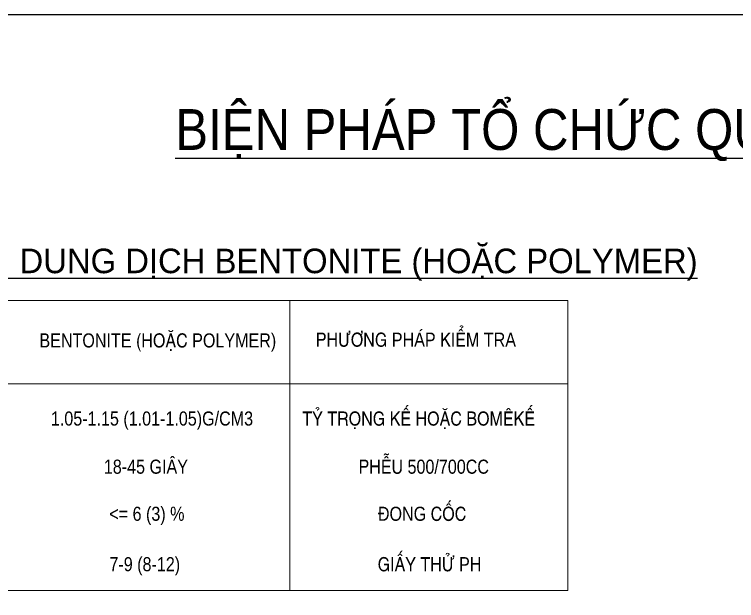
# Model space of a CAD drawing. Header units: millimetres. Extents: x -346728 to 1320345, y -537202 to -385966.
# Drawn here: x 1054940 to 1076399, y -497975 to -480568 of the extents above; entities that cross this region are included whole.
import ezdxf
from ezdxf.enums import TextEntityAlignment as Align

# ---------------------------------------------------------------- set-up
doc = ezdxf.new("R2010")
doc.units = ezdxf.units.MM
doc.header["$LTSCALE"] = 100
doc.layers.add('NET-MANH', color=153, linetype='Continuous', lineweight=15)
doc.layers.add('TEXT', color=8, linetype='Continuous', lineweight=25)
doc.styles.add('KH', font='Vhhels.ttf')
doc.styles.add('l1', font='VHAVAN.TTF', dxfattribs={"width": 0.8})
doc.styles.add('VN-A', font='VHARIALN.TTF', dxfattribs={"height": 500})

# ---------------------------------------------------------------- blocks, each defined once
blk = doc.blocks.new('LVL-KHUNGTEN')
blk.add_lwpolyline([(61073, 41093), (119124, 41093), (119124, 62), (61073, 62)], close=True)
at = {"layer": 'DEFPOINTS'}
blk.add_line((61073, 41093), (119124, 41093), dxfattribs=at)

msp = doc.modelspace()

# ---------------------------------------------------------------- linework, layer by layer
at = {"layer": 'NET-MANH'}
for p, q in [((1047401.2, -489065.1, -881.1), (1071382.1, -489065.1, -881.1)), ((1071382.1, -489065.1, -881.1), (1071382.1, -497678.7, -881.1)), ((1071382.1, -497678.7, -881.1), (1047401.2, -497678.7, -881.1))]:
    msp.add_line(p, q, dxfattribs=at)
at = {"layer": 'NET-MANH', "linetype": 'Continuous'}
for p, q in [((1063118.9, -489065.1, -881.1), (1063118.9, -497678.7, -881.1)), ((1047401.2, -491535.1, -881.1), (1071382.1, -491535.1, -881.1))]:
    msp.add_line(p, q, dxfattribs=at)

# ---------------------------------------------------------------- block references
at = {"xscale": 1.339663568069227, "yscale": 1.339663568069227, "zscale": 1.339663568069227}
msp.add_blockref('LVL-KHUNGTEN', (957439.9, -535618.7, -881.1), dxfattribs=at)

# ---------------------------------------------------------------- texts
at = {"layer": 'TEXT', "color": 170, "ltscale": 0.2, "style": 'l1', "width": 0.9}
msp.add_text('%%UbiÖn ph¸p tæ chøc qu¶n lý CHÊT L¦îNG c«ng tr×nh  ', height=1213.276, dxfattribs=at).set_placement((1059720.7, -484592, -881.1))
at = {"layer": 'TEXT', "color": 170, "style": 'KH'}
msp.add_text('%%UChØ tiªu tÝnh n¨ng dung dÞch bentonite (HOÆC POLYMER)', height=729.11, dxfattribs=at).set_placement((1060129, -487887.4, -881.1), align=Align.MIDDLE)
at = {"layer": 'TEXT', "color": 170, "style": 'VN-A'}
for s, height, p in [('Ph\xad¬ng ph¸p kiÓm tra', 417.568, (1063894.3, -490435.4, -881.1)), ('bentonite (HOÆC POLYMER)', 417.568, (1055682.4, -490458, -881.1)), ('Tû träng kÕ hoÆc bomªkÕ', 417.568, (1063494.6, -492777.5, -881.1)), ('1.05-1.15 (1.01-1.05)g/cm3', 417.568, (1056022.9, -492777.5, -881.1)), ('18-45 gi©y', 417.57, (1057597, -494208, -881.1)), ('PhÔu 500/700cc', 417.568, (1065164.5, -494208, -881.1)), ('§ong cèc', 417.57, (1065740.9, -495606.6, -881.1)), ('<= 6 (3) %%%', 417.568, (1057759, -495606.6, -881.1)), ('GiÊy thö PH', 417.568, (1065733, -497103.4, -881.1)), ('7-9 (8-12)', 417.57, (1057763.4, -497103.4, -881.1))]:
    msp.add_text(s, height=height, dxfattribs=at).set_placement(p)

doc.saveas('drawing.dxf')
